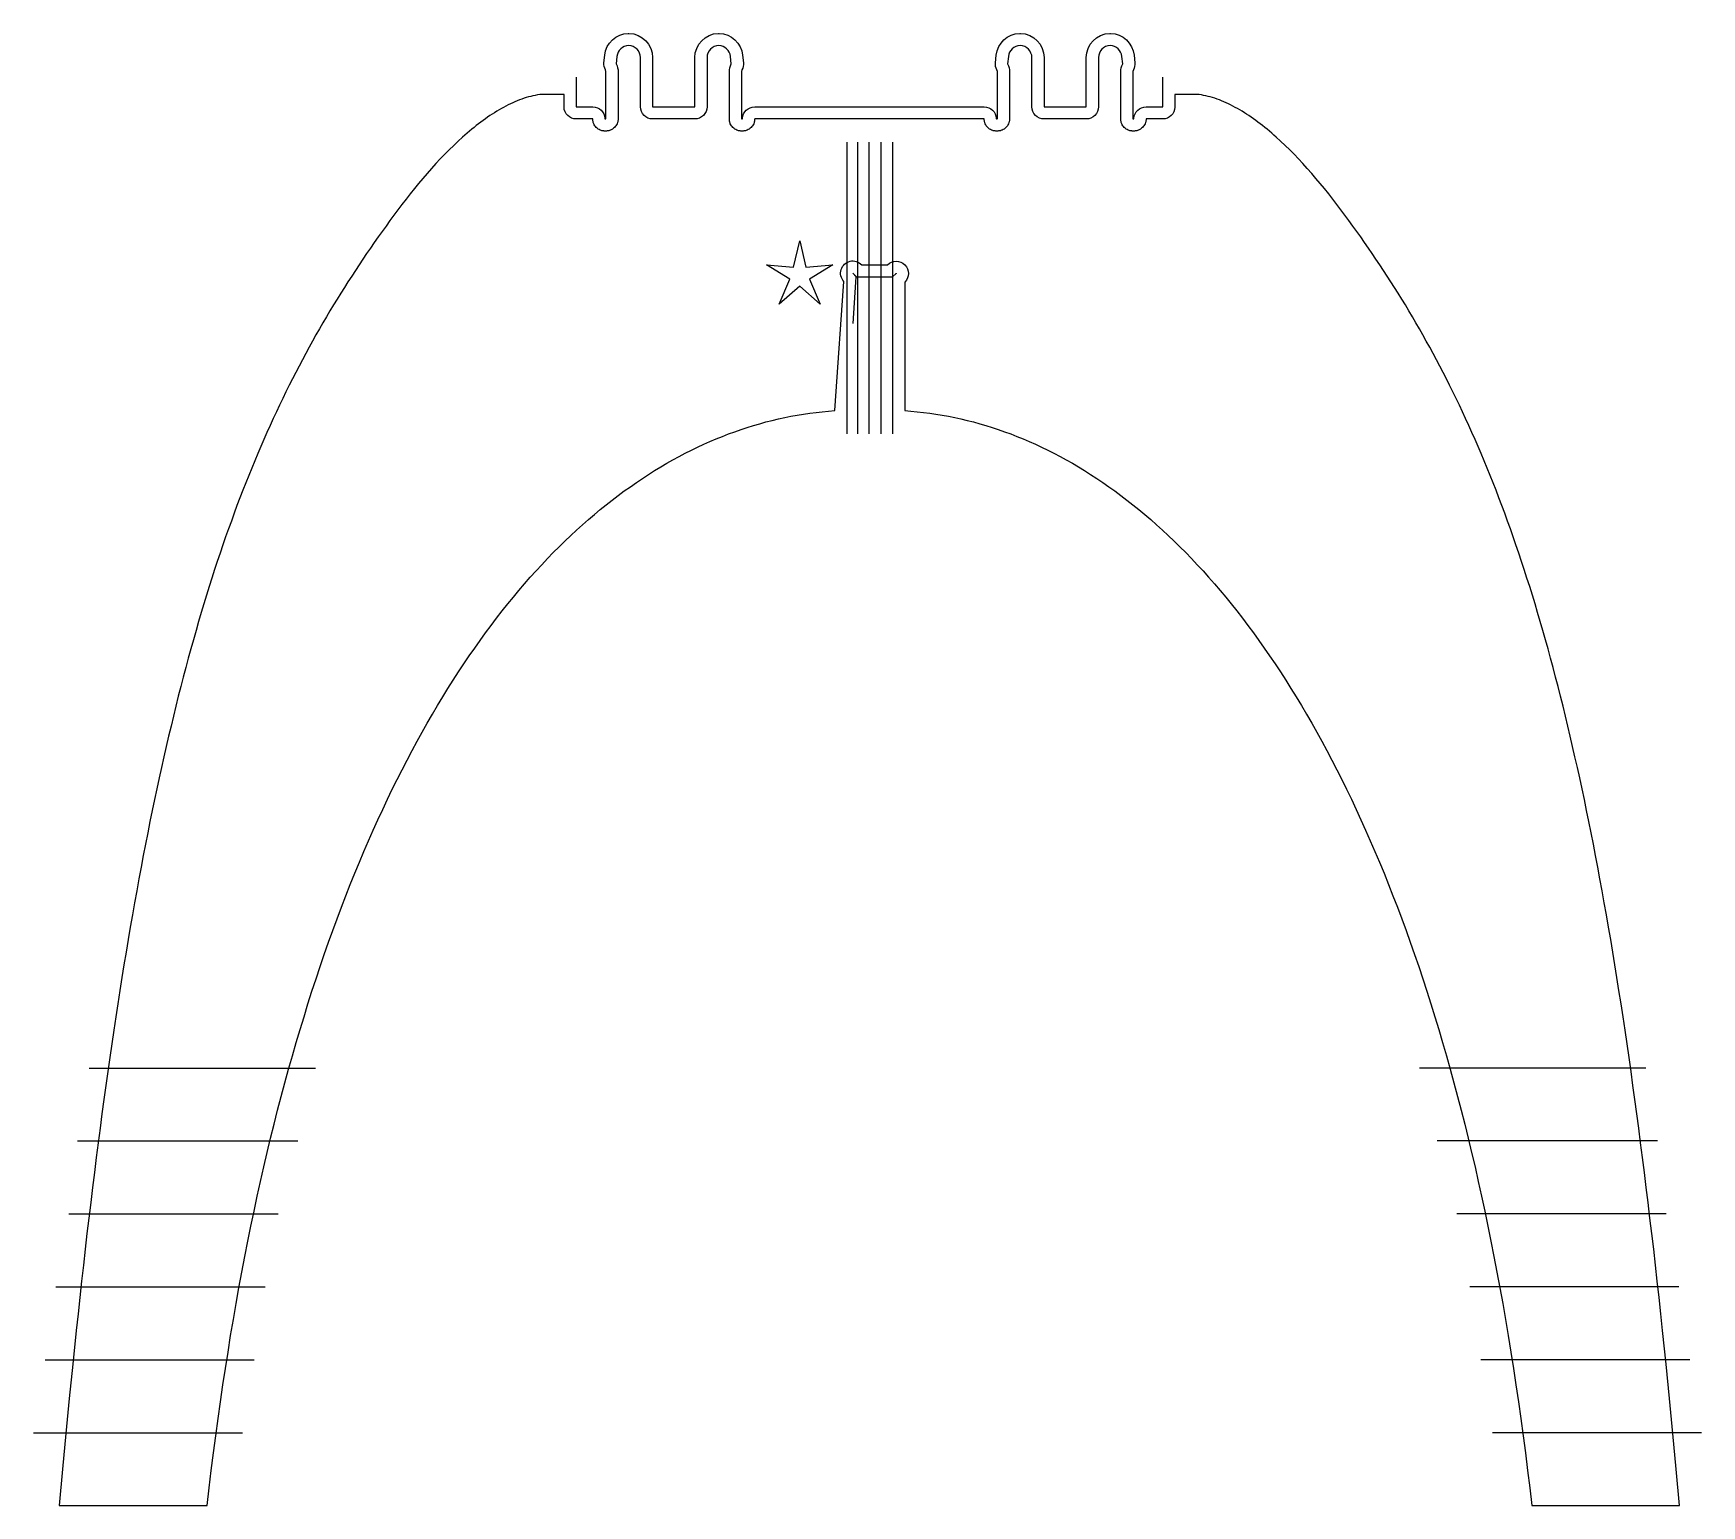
# Model space of a CAD drawing. Extents: x 2.8 to 39.7, y 5.9 to 56.6.
# Drawn here: x 22.47 to 39.62, y 20.18 to 35.32 of the extents above; entities that cross this region are included whole.
import ezdxf

# ---------------------------------------------------------------- set-up
doc = ezdxf.new("R2010")
doc.units = 0
for name, color, linetype in [('4_DEGREE_FLUTE', 254, 'CONTINUOUS'), ('CLIP_CUTOUT', 62, 'CONTINUOUS'), ('OUTSIDE_PROFILE', 7, 'CONTINUOUS'), ('SCRATCH_GUIDES', 216, 'CONTINUOUS')]:
    doc.layers.add(name, color=color, linetype=linetype)

msp = doc.modelspace()

# ---------------------------------------------------------------- linework, layer by layer
at = {"layer": '4_DEGREE_FLUTE'}
for points in [[(30.835, 34.201), (30.835, 31.201)], [(30.942, 34.201), (30.942, 31.201)], [(31.06, 34.201), (31.06, 31.201)], [(31.182, 34.201), (31.182, 31.201)], [(31.304, 34.201), (31.304, 31.201)]]:
    msp.add_lwpolyline(points, dxfattribs=at)
at = {"layer": 'CLIP_CUTOUT'}
for points in [[(28.051, 34.871), (28.051, 34.565), (28.222, 34.565, -0.399513), (28.346, 34.446), (28.347, 34.44), (28.35, 34.44), (28.353, 34.44), (28.356, 34.44), (28.357, 34.443), (28.357, 34.88), (28.357, 34.924), (28.357, 34.926), (28.352, 34.945, -0.152262), (28.337, 35.018), (28.345, 35.096, -0.3752), (28.587, 35.32), (28.594, 35.32, -0.405414), (28.837, 35.07), (28.837, 34.565), (29.271, 34.565), (29.271, 35.07, -0.405414), (29.513, 35.32), (29.521, 35.32, -0.3752), (29.762, 35.096), (29.77, 35.018, -0.152262), (29.755, 34.945), (29.751, 34.926), (29.751, 34.88), (29.751, 34.443), (29.751, 34.44), (29.754, 34.44), (29.757, 34.44), (29.76, 34.44), (29.761, 34.446, -0.399512), (29.886, 34.565), (30.698, 34.565), (31.441, 34.565), (32.246, 34.565, -0.399512), (32.37, 34.446), (32.371, 34.44), (32.374, 34.44), (32.377, 34.44), (32.38, 34.44), (32.381, 34.443), (32.381, 34.88), (32.381, 34.924), (32.381, 34.926), (32.376, 34.945, -0.152262), (32.361, 35.018), (32.369, 35.096, -0.3752), (32.611, 35.32), (32.618, 35.32, -0.405414), (32.861, 35.07), (32.861, 34.565), (33.295, 34.565), (33.295, 35.07, -0.405414), (33.537, 35.32), (33.545, 35.32, -0.3752), (33.786, 35.096), (33.794, 35.018, -0.152262), (33.779, 34.945), (33.775, 34.926), (33.775, 34.88), (33.775, 34.443), (33.775, 34.44), (33.778, 34.44), (33.781, 34.44), (33.784, 34.44), (33.785, 34.446, -0.399513), (33.91, 34.565), (34.081, 34.565), (34.081, 34.871)], [(30.898, 32.338), (30.927, 32.76), (30.931, 32.815), (30.894, 32.854, -1), (30.895, 32.855), (30.932, 32.815), (30.986, 32.815), (31.252, 32.815), (31.304, 32.815), (31.34, 32.852, -0.414214), (31.341, 32.852, -0.414214), (31.341, 32.851), (31.304, 32.815), (31.304, 32.763), (31.304, 32.338)]]:
    msp.add_lwpolyline(points, format="xyb", dxfattribs=at)
at = {"layer": 'OUTSIDE_PROFILE'}
msp.add_lwpolyline([(30.717, 31.54), (30.803, 32.769, -1), (30.986, 32.94), (31.252, 32.94, -1), (31.429, 32.763), (31.429, 31.44), (31.493, 31.435), (31.557, 31.429), (31.622, 31.422), (31.686, 31.414), (31.75, 31.404), (31.814, 31.394), (31.878, 31.382), (31.942, 31.369), (32.006, 31.355), (32.07, 31.34), (32.135, 31.324), (32.199, 31.306), (32.263, 31.287), (32.327, 31.267), (32.39, 31.246), (32.454, 31.224), (32.518, 31.201), (32.582, 31.176), (32.646, 31.15), (32.709, 31.123), (32.773, 31.094), (32.836, 31.065), (32.9, 31.034), (32.963, 31.002), (33.026, 30.969), (33.089, 30.935), (33.152, 30.899), (33.215, 30.862), (33.277, 30.824), (33.34, 30.784), (33.402, 30.744), (33.465, 30.702), (33.527, 30.658), (33.589, 30.614), (33.65, 30.568), (33.712, 30.521), (33.773, 30.473), (33.835, 30.423), (33.896, 30.373), (33.957, 30.32), (34.017, 30.267), (34.078, 30.212), (34.138, 30.156), (34.198, 30.099), (34.258, 30.04), (34.317, 29.98), (34.377, 29.919), (34.436, 29.856), (34.495, 29.792), (34.553, 29.727), (34.612, 29.66), (34.67, 29.592), (34.728, 29.523), (34.785, 29.452), (34.843, 29.38), (34.9, 29.307), (34.956, 29.232), (35.013, 29.156), (35.069, 29.078), (35.125, 28.999), (35.18, 28.919), (35.235, 28.837), (35.29, 28.754), (35.345, 28.67), (35.399, 28.584), (35.453, 28.497), (35.506, 28.408), (35.559, 28.318), (35.612, 28.227), (35.664, 28.134), (35.716, 28.04), (35.768, 27.944), (35.819, 27.847), (35.87, 27.748), (35.921, 27.648), (35.971, 27.547), (36.02, 27.444), (36.07, 27.339), (36.118, 27.234), (36.167, 27.126), (36.215, 27.018), (36.262, 26.907), (36.309, 26.796), (36.356, 26.683), (36.402, 26.568), (36.448, 26.452), (36.493, 26.334), (36.538, 26.215), (36.582, 26.095), (36.626, 25.973), (36.669, 25.849), (36.712, 25.724), (36.754, 25.597), (36.796, 25.469), (36.838, 25.339), (36.878, 25.208), (36.919, 25.076), (36.958, 24.941), (36.997, 24.806), (37.036, 24.668), (37.074, 24.529), (37.112, 24.389), (37.149, 24.247), (37.185, 24.103), (37.221, 23.958), (37.256, 23.812), (37.291, 23.663), (37.325, 23.514), (37.359, 23.362), (37.391, 23.209), (37.424, 23.055), (37.455, 22.899), (37.486, 22.741), (37.517, 22.581), (37.547, 22.42), (37.576, 22.258), (37.604, 22.094), (37.632, 21.928), (37.659, 21.76), (37.686, 21.591), (37.712, 21.421), (37.737, 21.248), (37.762, 21.075), (37.786, 20.899), (37.809, 20.722), (37.831, 20.543), (37.853, 20.362), (37.874, 20.18), (39.394, 20.18), (39.36, 20.555), (39.326, 20.923), (39.291, 21.283), (39.255, 21.636), (39.22, 21.982), (39.201, 22.152), (39.183, 22.321), (39.165, 22.488), (39.146, 22.653), (39.128, 22.816), (39.109, 22.977), (39.09, 23.137), (39.071, 23.296), (39.052, 23.452), (39.033, 23.607), (39.014, 23.76), (38.994, 23.912), (38.975, 24.062), (38.955, 24.21), (38.935, 24.357), (38.915, 24.502), (38.895, 24.646), (38.875, 24.788), (38.854, 24.929), (38.834, 25.068), (38.813, 25.206), (38.792, 25.342), (38.771, 25.476), (38.75, 25.61), (38.729, 25.741), (38.708, 25.872), (38.686, 26.001), (38.664, 26.128), (38.642, 26.254), (38.62, 26.379), (38.598, 26.502), (38.576, 26.624), (38.553, 26.745), (38.531, 26.864), (38.508, 26.982), (38.485, 27.099), (38.462, 27.214), (38.438, 27.328), (38.415, 27.441), (38.391, 27.552), (38.367, 27.663), (38.343, 27.772), (38.319, 27.88), (38.295, 27.987), (38.27, 28.092), (38.246, 28.196), (38.221, 28.3), (38.196, 28.402), (38.17, 28.503), (38.145, 28.603), (38.119, 28.701), (38.094, 28.799), (38.068, 28.895), (38.042, 28.991), (38.015, 29.085), (37.989, 29.179), (37.962, 29.271), (37.935, 29.363), (37.908, 29.453), (37.881, 29.542), (37.853, 29.631), (37.825, 29.718), (37.797, 29.805), (37.769, 29.89), (37.741, 29.975), (37.712, 30.059), (37.684, 30.142), (37.655, 30.224), (37.626, 30.305), (37.596, 30.385), (37.567, 30.465), (37.537, 30.543), (37.507, 30.621), (37.477, 30.698), (37.446, 30.774), (37.416, 30.85), (37.385, 30.925), (37.354, 30.999), (37.322, 31.072), (37.291, 31.145), (37.259, 31.216), (37.227, 31.288), (37.195, 31.358), (37.162, 31.428), (37.13, 31.497), (37.097, 31.566), (37.064, 31.634), (37.03, 31.701), (36.997, 31.768), (36.963, 31.834), (36.929, 31.899), (36.895, 31.964), (36.86, 32.029), (36.825, 32.093), (36.79, 32.156), (36.755, 32.219), (36.719, 32.282), (36.683, 32.344), (36.647, 32.405), (36.611, 32.466), (36.575, 32.527), (36.538, 32.587), (36.501, 32.647), (36.463, 32.706), (36.426, 32.765), (36.388, 32.824), (36.35, 32.882), (36.312, 32.94), (36.273, 32.998), (36.234, 33.055), (36.195, 33.112), (36.155, 33.169), (36.116, 33.226), (36.076, 33.282), (36.036, 33.338), (35.995, 33.394), (35.954, 33.449), (35.913, 33.504), (35.871, 33.56), (35.829, 33.615), (35.787, 33.669), (35.743, 33.723), (35.7, 33.776), (35.656, 33.828), (35.612, 33.88), (35.567, 33.93), (35.522, 33.98), (35.477, 34.028), (35.431, 34.076), (35.386, 34.122), (35.34, 34.167), (35.293, 34.211), (35.247, 34.253), (35.224, 34.274), (35.201, 34.294), (35.177, 34.314), (35.154, 34.333), (35.131, 34.352), (35.107, 34.371), (35.084, 34.389), (35.06, 34.407), (35.037, 34.424), (35.014, 34.441), (34.99, 34.458), (34.967, 34.474), (34.943, 34.489), (34.92, 34.504), (34.896, 34.519), (34.873, 34.533), (34.849, 34.546), (34.826, 34.559), (34.803, 34.572), (34.779, 34.584), (34.756, 34.595), (34.733, 34.606), (34.709, 34.616), (34.686, 34.626), (34.663, 34.635), (34.64, 34.644), (34.616, 34.652), (34.593, 34.659), (34.57, 34.666), (34.547, 34.672), (34.524, 34.677), (34.501, 34.682), (34.478, 34.687), (34.456, 34.69), (34.206, 34.69), (34.206, 34.562, -0.40796), (34.081, 34.44), (33.91, 34.44), (33.909, 34.434), (33.909, 34.427), (33.908, 34.421), (33.907, 34.415), (33.906, 34.409), (33.904, 34.403), (33.9, 34.391), (33.894, 34.38), (33.888, 34.37), (33.881, 34.361), (33.873, 34.352), (33.864, 34.344), (33.854, 34.336), (33.844, 34.33), (33.833, 34.325), (33.828, 34.323), (33.822, 34.321), (33.816, 34.319), (33.81, 34.318), (33.804, 34.316), (33.797, 34.316), (33.791, 34.315), (33.785, 34.315), (33.775, 34.315), (33.768, 34.315), (33.762, 34.316), (33.756, 34.316), (33.749, 34.318), (33.743, 34.319), (33.737, 34.321), (33.726, 34.325), (33.715, 34.33), (33.705, 34.336), (33.695, 34.344), (33.686, 34.352), (33.678, 34.361), (33.671, 34.37), (33.665, 34.38), (33.659, 34.391), (33.657, 34.397), (33.655, 34.403), (33.654, 34.409), (33.652, 34.415), (33.651, 34.421), (33.65, 34.427), (33.65, 34.434), (33.65, 34.44), (33.65, 34.88), (33.65, 34.924, -0.129189), (33.67, 35.005), (33.661, 35.083, 0.3752), (33.541, 35.195, 0.405414), (33.42, 35.07), (33.42, 34.565, -0.414214), (33.295, 34.44), (32.861, 34.44, -0.414214), (32.736, 34.565), (32.736, 35.07, 0.405414), (32.614, 35.195, 0.3752), (32.494, 35.083), (32.486, 35.005, -0.129189), (32.506, 34.924), (32.506, 34.88), (32.506, 34.44), (32.505, 34.434), (32.505, 34.427), (32.504, 34.421), (32.503, 34.415), (32.502, 34.409), (32.5, 34.403), (32.496, 34.391), (32.49, 34.38), (32.484, 34.37), (32.477, 34.361), (32.469, 34.352), (32.46, 34.344), (32.45, 34.336), (32.44, 34.33), (32.429, 34.325), (32.424, 34.323), (32.418, 34.321), (32.412, 34.319), (32.406, 34.318), (32.4, 34.316), (32.393, 34.316), (32.387, 34.315), (32.381, 34.315), (32.371, 34.315), (32.364, 34.315), (32.358, 34.316), (32.352, 34.316), (32.345, 34.318), (32.339, 34.319), (32.333, 34.321), (32.322, 34.325), (32.311, 34.33), (32.301, 34.336), (32.291, 34.344), (32.282, 34.352), (32.274, 34.361), (32.267, 34.37), (32.261, 34.38), (32.255, 34.391), (32.253, 34.397), (32.251, 34.403), (32.25, 34.409), (32.248, 34.415), (32.247, 34.421), (32.246, 34.427), (32.246, 34.434), (32.246, 34.44), (31.441, 34.44), (30.698, 34.44), (29.886, 34.44), (29.885, 34.434), (29.885, 34.427), (29.884, 34.421), (29.883, 34.415), (29.882, 34.409), (29.88, 34.403), (29.876, 34.391), (29.87, 34.38), (29.864, 34.37), (29.857, 34.361), (29.849, 34.352), (29.84, 34.344), (29.83, 34.336), (29.82, 34.33), (29.809, 34.325), (29.804, 34.323), (29.798, 34.321), (29.792, 34.319), (29.786, 34.318), (29.78, 34.316), (29.773, 34.316), (29.767, 34.315), (29.761, 34.315), (29.751, 34.315), (29.744, 34.315), (29.738, 34.316), (29.732, 34.316), (29.725, 34.318), (29.719, 34.319), (29.713, 34.321), (29.702, 34.325), (29.691, 34.33), (29.681, 34.336), (29.671, 34.344), (29.662, 34.352), (29.654, 34.361), (29.647, 34.37), (29.641, 34.38), (29.635, 34.391), (29.633, 34.397), (29.631, 34.403), (29.63, 34.409), (29.628, 34.415), (29.627, 34.421), (29.626, 34.427), (29.626, 34.434), (29.626, 34.44), (29.626, 34.88), (29.626, 34.924, -0.129189), (29.646, 35.005), (29.637, 35.083, 0.3752), (29.517, 35.195, 0.405414), (29.396, 35.07), (29.396, 34.565, -0.414214), (29.271, 34.44), (28.837, 34.44, -0.414214), (28.712, 34.565), (28.712, 35.07, 0.405414), (28.59, 35.195, 0.3752), (28.47, 35.083), (28.462, 35.005, -0.129189), (28.482, 34.924), (28.482, 34.88), (28.482, 34.44), (28.481, 34.434), (28.481, 34.427), (28.48, 34.421), (28.479, 34.415), (28.478, 34.409), (28.476, 34.403), (28.472, 34.391), (28.466, 34.38), (28.46, 34.37), (28.453, 34.361), (28.445, 34.352), (28.436, 34.344), (28.426, 34.336), (28.416, 34.33), (28.405, 34.325), (28.4, 34.323), (28.394, 34.321), (28.388, 34.319), (28.382, 34.318), (28.376, 34.316), (28.369, 34.316), (28.363, 34.315), (28.357, 34.315), (28.347, 34.315), (28.34, 34.315), (28.334, 34.316), (28.328, 34.316), (28.321, 34.318), (28.315, 34.319), (28.309, 34.321), (28.298, 34.325), (28.287, 34.33), (28.277, 34.336), (28.267, 34.344), (28.258, 34.352), (28.25, 34.361), (28.243, 34.37), (28.237, 34.38), (28.231, 34.391), (28.229, 34.397), (28.227, 34.403), (28.226, 34.409), (28.224, 34.415), (28.223, 34.421), (28.222, 34.427), (28.222, 34.434), (28.222, 34.44), (28.051, 34.44, -0.40796), (27.926, 34.562), (27.926, 34.69), (27.676, 34.69), (27.653, 34.687), (27.63, 34.682), (27.607, 34.677), (27.584, 34.672), (27.561, 34.666), (27.538, 34.659), (27.515, 34.652), (27.492, 34.644), (27.468, 34.635), (27.445, 34.626), (27.422, 34.616), (27.399, 34.606), (27.375, 34.595), (27.352, 34.584), (27.328, 34.572), (27.305, 34.559), (27.282, 34.546), (27.258, 34.533), (27.235, 34.519), (27.211, 34.504), (27.188, 34.489), (27.164, 34.474), (27.141, 34.458), (27.118, 34.441), (27.094, 34.424), (27.071, 34.407), (27.047, 34.389), (27.024, 34.371), (27.001, 34.352), (26.977, 34.333), (26.954, 34.314), (26.931, 34.294), (26.907, 34.274), (26.884, 34.253), (26.838, 34.211), (26.792, 34.167), (26.746, 34.122), (26.7, 34.076), (26.654, 34.028), (26.609, 33.98), (26.564, 33.93), (26.52, 33.88), (26.475, 33.828), (26.431, 33.776), (26.388, 33.723), (26.345, 33.669), (26.302, 33.615), (26.26, 33.56), (26.218, 33.504), (26.177, 33.449), (26.136, 33.394), (26.096, 33.338), (26.055, 33.282), (26.015, 33.226), (25.976, 33.169), (25.936, 33.112), (25.897, 33.055), (25.858, 32.998), (25.82, 32.94), (25.781, 32.882), (25.743, 32.824), (25.705, 32.765), (25.668, 32.706), (25.63, 32.647), (25.593, 32.587), (25.557, 32.527), (25.52, 32.466), (25.484, 32.405), (25.448, 32.344), (25.412, 32.282), (25.376, 32.219), (25.341, 32.156), (25.306, 32.093), (25.271, 32.029), (25.237, 31.964), (25.202, 31.899), (25.168, 31.834), (25.134, 31.768), (25.101, 31.701), (25.067, 31.634), (25.034, 31.566), (25.001, 31.497), (24.969, 31.428), (24.936, 31.358), (24.904, 31.288), (24.872, 31.216), (24.84, 31.145), (24.809, 31.072), (24.777, 30.999), (24.746, 30.925), (24.716, 30.85), (24.685, 30.774), (24.654, 30.698), (24.624, 30.621), (24.594, 30.543), (24.564, 30.465), (24.535, 30.385), (24.506, 30.305), (24.476, 30.224), (24.447, 30.142), (24.419, 30.059), (24.39, 29.975), (24.362, 29.89), (24.334, 29.805), (24.306, 29.718), (24.278, 29.631), (24.251, 29.542), (24.223, 29.453), (24.196, 29.363), (24.169, 29.271), (24.143, 29.179), (24.116, 29.085), (24.09, 28.991), (24.063, 28.895), (24.037, 28.799), (24.012, 28.701), (23.986, 28.603), (23.961, 28.503), (23.935, 28.402), (23.91, 28.3), (23.886, 28.196), (23.861, 28.092), (23.836, 27.987), (23.812, 27.88), (23.788, 27.772), (23.764, 27.663), (23.74, 27.552), (23.716, 27.441), (23.693, 27.328), (23.669, 27.214), (23.646, 27.099), (23.623, 26.982), (23.601, 26.864), (23.578, 26.745), (23.555, 26.624), (23.533, 26.502), (23.511, 26.379), (23.489, 26.254), (23.467, 26.128), (23.445, 26.001), (23.424, 25.872), (23.402, 25.741), (23.381, 25.61), (23.36, 25.476), (23.339, 25.342), (23.318, 25.206), (23.297, 25.068), (23.277, 24.929), (23.256, 24.788), (23.236, 24.646), (23.216, 24.502), (23.196, 24.357), (23.176, 24.21), (23.156, 24.062), (23.137, 23.912), (23.117, 23.76), (23.098, 23.607), (23.079, 23.452), (23.06, 23.296), (23.041, 23.137), (23.022, 22.977), (23.003, 22.816), (22.985, 22.653), (22.966, 22.488), (22.948, 22.321), (22.93, 22.152), (22.912, 21.982), (22.876, 21.636), (22.84, 21.283), (22.805, 20.923), (22.771, 20.555), (22.737, 20.18), (24.257, 20.18), (24.278, 20.362), (24.3, 20.543), (24.322, 20.722), (24.346, 20.899), (24.369, 21.075), (24.394, 21.248), (24.419, 21.421), (24.445, 21.591), (24.472, 21.76), (24.499, 21.928), (24.527, 22.094), (24.555, 22.258), (24.584, 22.42), (24.614, 22.581), (24.645, 22.741), (24.676, 22.899), (24.707, 23.055), (24.74, 23.209), (24.773, 23.362), (24.806, 23.514), (24.84, 23.663), (24.875, 23.812), (24.91, 23.958), (24.946, 24.103), (24.982, 24.247), (25.019, 24.389), (25.057, 24.529), (25.095, 24.668), (25.134, 24.806), (25.173, 24.941), (25.213, 25.076), (25.253, 25.208), (25.294, 25.339), (25.335, 25.469), (25.377, 25.597), (25.419, 25.724), (25.462, 25.849), (25.505, 25.973), (25.549, 26.095), (25.594, 26.215), (25.638, 26.334), (25.684, 26.452), (25.729, 26.568), (25.775, 26.683), (25.822, 26.796), (25.869, 26.907), (25.917, 27.018), (25.965, 27.126), (26.013, 27.234), (26.062, 27.339), (26.111, 27.444), (26.161, 27.547), (26.211, 27.648), (26.262, 27.748), (26.312, 27.847), (26.364, 27.944), (26.415, 28.04), (26.467, 28.134), (26.52, 28.227), (26.573, 28.318), (26.626, 28.408), (26.679, 28.497), (26.733, 28.584), (26.787, 28.67), (26.842, 28.754), (26.897, 28.837), (26.952, 28.919), (27.008, 28.999), (27.063, 29.078), (27.12, 29.156), (27.176, 29.232), (27.233, 29.307), (27.29, 29.38), (27.347, 29.452), (27.405, 29.523), (27.463, 29.592), (27.521, 29.66), (27.579, 29.727), (27.638, 29.792), (27.697, 29.856), (27.756, 29.919), (27.816, 29.98), (27.875, 30.04), (27.935, 30.099), (27.995, 30.156), (28.056, 30.212), (28.116, 30.267), (28.177, 30.32), (28.238, 30.373), (28.299, 30.423), (28.36, 30.473), (28.422, 30.521), (28.484, 30.568), (28.546, 30.614), (28.608, 30.658), (28.67, 30.702), (28.732, 30.744), (28.795, 30.784), (28.857, 30.824), (28.92, 30.862), (28.983, 30.899), (29.046, 30.935), (29.109, 30.969), (29.172, 31.002), (29.236, 31.034), (29.299, 31.065), (29.363, 31.094), (29.426, 31.123), (29.49, 31.15), (29.554, 31.176), (29.618, 31.201), (29.682, 31.224), (29.746, 31.246), (29.81, 31.267), (29.874, 31.287), (29.938, 31.306), (30.002, 31.324), (30.067, 31.34), (30.131, 31.355), (30.195, 31.369), (30.259, 31.382), (30.324, 31.394), (30.388, 31.404), (30.452, 31.414), (30.517, 31.422), (30.581, 31.429), (30.645, 31.435), (30.709, 31.44)], format="xyb", close=True, dxfattribs=at)
at = {"layer": 'SCRATCH_GUIDES'}
msp.add_lwpolyline([(30.286, 32.914), (30.349, 33.186), (30.412, 32.914), (30.69, 32.938), (30.451, 32.793), (30.56, 32.536), (30.349, 32.719), (30.138, 32.536), (30.246, 32.793), (30.007, 32.938)], close=True, dxfattribs=at)
for points in [[(23.046, 24.68), (25.371, 24.68)], [(39.046, 24.68), (36.721, 24.68)], [(22.926, 23.93), (25.19, 23.93)], [(39.166, 23.93), (36.902, 23.93)], [(22.837, 23.18), (24.987, 23.18)], [(39.255, 23.18), (37.105, 23.18)], [(22.703, 22.43), (24.853, 22.43)], [(39.388, 22.43), (37.238, 22.43)], [(22.592, 21.68), (24.742, 21.68)], [(39.5, 21.68), (37.35, 21.68)], [(22.471, 20.93), (24.621, 20.93)], [(39.621, 20.93), (37.471, 20.93)]]:
    msp.add_lwpolyline(points, dxfattribs=at)

doc.saveas('drawing.dxf')
